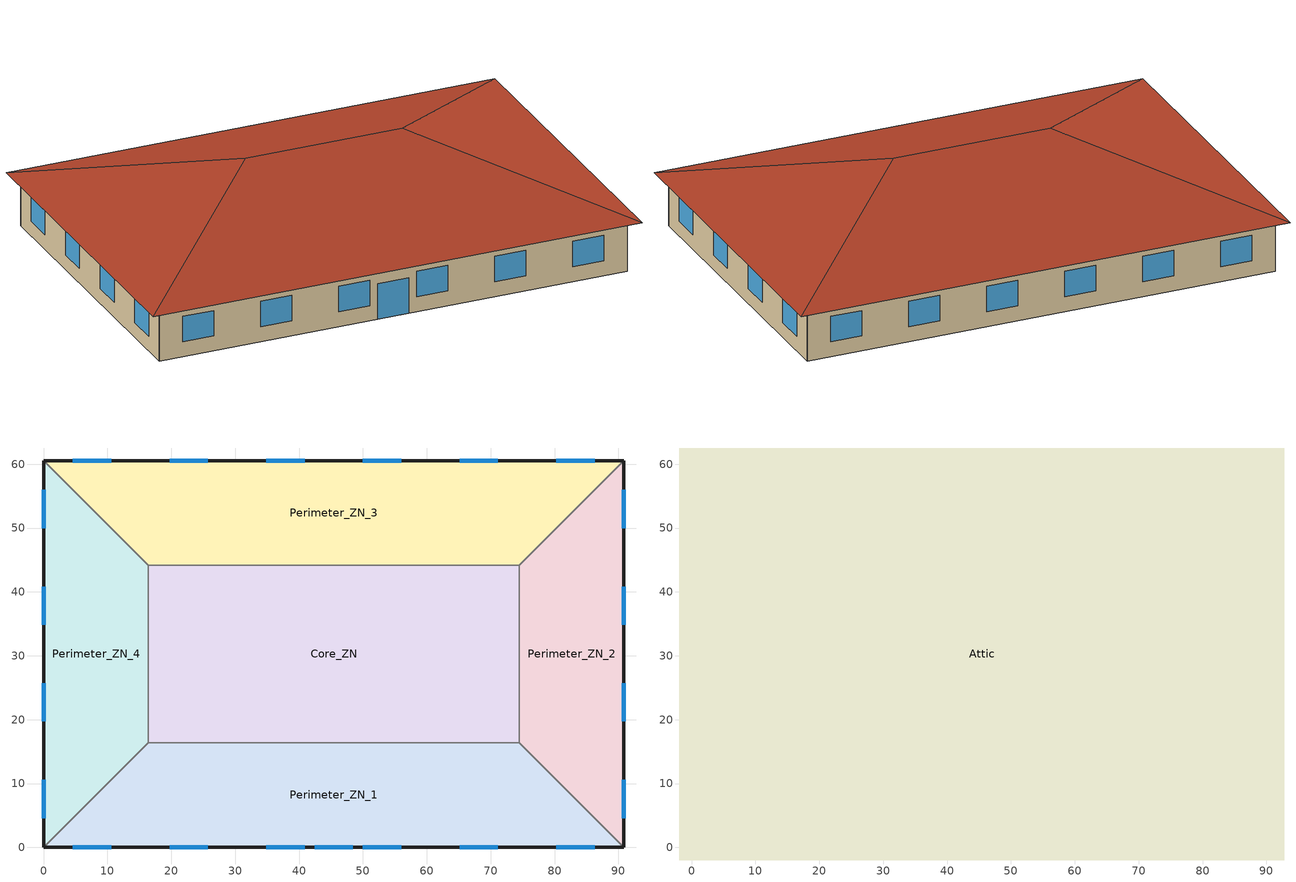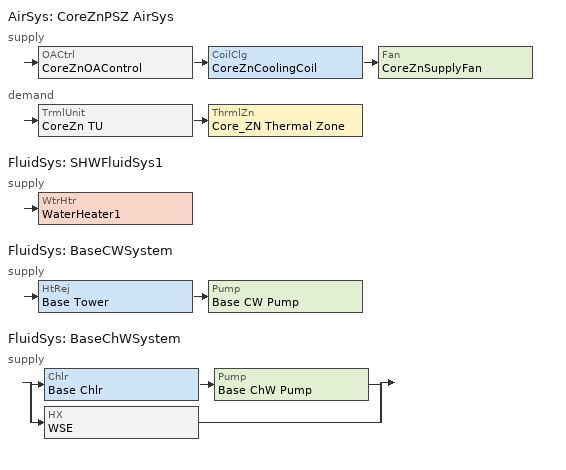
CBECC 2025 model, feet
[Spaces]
Perimeter_ZN_1
 floor ground (Base_CZ12-SlabOnOrBelowGradeF073): 74.44,16.4 90.85,0 0,0 16.4,16.4 z0
 wall outside (Base_CZ12-NonresMetalFrameWallU062): 0,0 90.85,0 z0:10.01
 wall to Perimeter_ZN_2 (NACM_Interior Wall): 90.85,0 74.44,16.4 z0:10.01
 wall to Core_ZN (NACM_Interior Wall): 74.44,16.4 16.4,16.4 z0:10.01
 wall to Perimeter_ZN_4 (NACM_Interior Wall): 16.4,16.4 0,0 z0:10.01
 window (Base_AllCZ_FixedWindowU36): 4.56,0 10.56,0 / 65.12,0 71.13,0 / 50,0 56,0 / 80.28,0 86.29,0 / 19.72,0 25.72,0 / 34.84,0 40.85,0 z2.95:7.95; 42.42,0 48.43,0 z0:7
Perimeter_ZN_2
 floor ground (Base_CZ12-SlabOnOrBelowGradeF073): 90.85,60.56 90.85,0 74.44,16.4 74.44,44.16 z0
 wall outside (Base_CZ12-NonresMetalFrameWallU062): 90.85,0 90.85,60.56 z0:10.01
 wall to Perimeter_ZN_3 (NACM_Interior Wall): 90.85,60.56 74.44,44.16 z0:10.01
 wall to Core_ZN (NACM_Interior Wall): 74.44,44.16 74.44,16.4 z0:10.01
 window (Base_AllCZ_FixedWindowU36): 90.85,34.84 90.85,40.85 / 90.85,50 90.85,56 / 90.85,19.72 90.85,25.72 / 90.85,4.56 90.85,10.56 z2.95:7.95
Core_ZN
 floor ground (Base_CZ12-SlabOnOrBelowGradeF073): 74.44,44.16 74.44,16.4 16.4,16.4 16.4,44.16 z0
 wall to Perimeter_ZN_3 (NACM_Interior Wall): 74.44,44.16 16.4,44.16 z0:10.01
 wall to Perimeter_ZN_4 (NACM_Interior Wall): 16.4,44.16 16.4,16.4 z0:10.01
Perimeter_ZN_3
 floor ground (Base_CZ12-SlabOnOrBelowGradeF073): 90.85,60.56 74.44,44.16 16.4,44.16 0,60.56 z0
 wall outside (Base_CZ12-NonresMetalFrameWallU062): 90.85,60.56 0,60.56 z0:10.01
 wall to Perimeter_ZN_4 (NACM_Interior Wall): 0,60.56 16.4,44.16 z0:10.01
 window (Base_AllCZ_FixedWindowU36): 25.72,60.56 19.72,60.56 / 71.13,60.56 65.12,60.56 / 86.29,60.56 80.28,60.56 / 10.56,60.56 4.56,60.56 / 56,60.56 50,60.56 / 40.85,60.56 34.84,60.56 z2.95:7.95
Perimeter_ZN_4
 floor ground (Base_CZ12-SlabOnOrBelowGradeF073): 0,60.56 16.4,44.16 16.4,16.4 0,0 z0
 wall outside (Base_CZ12-NonresMetalFrameWallU062): 0,60.56 0,0 z0:10.01
 window (Base_AllCZ_FixedWindowU36): 0,56 0,50 / 0,40.85 0,34.84 / 0,10.56 0,4.56 / 0,25.72 0,19.72 z2.95:7.95
Attic
 floor outside (Base_CZ12-NonresOtherFloorU071): 92.81,62.53 90.85,60.56 0,60.56 -1.97,62.53 z10.01; 92.81,62.53 92.81,-1.97 90.85,0 90.85,60.56 z10.01; -1.97,62.53 0,60.56 0,0 -1.97,-1.97 z10.01; 90.85,0 92.81,-1.97 -1.97,-1.97 0,0 z10.01
 floor to Core_ZN (NACM_Drop Ceiling): 74.44,44.16 74.44,16.4 16.4,16.4 16.4,44.16 z10.01
 floor to Perimeter_ZN_2 (NACM_Drop Ceiling): 90.85,60.56 90.85,0 74.44,16.4 74.44,44.16 z10.01
 floor to Perimeter_ZN_4 (NACM_Drop Ceiling): 0,60.56 16.4,44.16 16.4,16.4 0,0 z10.01
 floor to Perimeter_ZN_1 (NACM_Drop Ceiling): 74.44,16.4 90.85,0 0,0 16.4,16.4 z10.01
 floor to Perimeter_ZN_3 (NACM_Drop Ceiling): 90.85,60.56 74.44,44.16 16.4,44.16 0,60.56 z10.01
 roof outside (Base_CZ12-SteepNonresWoodFramingAndOtherRoofU039): 60.56,30.28,20.77 92.81,62.53,10.01 -1.97,62.53,10.01 30.28,30.28,20.77; 30.28,30.28,20.77 -1.97,62.53,10.01 -1.97,-1.97,10.01; 60.56,30.28,20.77 92.81,-1.97,10.01 92.81,62.53,10.01; 30.28,30.28,20.77 -1.97,-1.97,10.01 92.81,-1.97,10.01 60.56,30.28,20.77
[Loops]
AirSys 'CoreZnPSZ AirSys'
 supply: OACtrl 'CoreZnOAControl' > CoilClg 'CoreZnCoolingCoil' > Fan 'CoreZnSupplyFan'
 demand: TrmlUnit 'CoreZn TU' > ThrmlZn 'Core_ZN Thermal Zone'
FluidSys 'SHWFluidSys1'
 supply: WtrHtr 'WaterHeater1'
FluidSys 'BaseCWSystem'
 supply: HtRej 'Base Tower' > Pump 'Base CW Pump'
FluidSys 'BaseChWSystem'
 supply: split
  | Chlr 'Base Chlr' > Pump 'Base ChW Pump'
  | HX 'WSE'
[Proj]
OffSml-Data-Waterside Economizer: ZipCode=95814; AirBarrier=Air barrier - not verified
[Bldg]
Small Office: FuncClassMthd=AreaCategoryMethod; TotStoryCnt=1; AboveGrdStoryCnt=1
[ConsAssm]
Base_CZ12-NonresMetalFrameWallU062: CompatibleSurfType=ExteriorWall; MatRef[1]=Stucco - 7/8 in.; MatRef[2]=Compliance Insulation R13.99; MatRef[3]=Air - Metal Wall Framing - 16 or 24 in. OC; MatRef[4]=Gypsum Board - 1/2 in.
Base_CZ12-SlabOnOrBelowGradeF073: CompatibleSurfType=UndergroundFloor; MatRef[1]=Concrete - 140 lb/ft3 - 6 in.; SlabType=UnheatedSlabOnGrade
Base_CZ12-SteepNonresWoodFramingAndOtherRoofU039: CompatibleSurfType=Roof; MatRef[1]=Metal Standing Seam - 1/16 in.; MatRef[2]=Compliance Insulation R24.86; CRRCInitialRefl=0.2; CRRCAgedRefl=0.2; CRRCInitialEmit=0.85; CRRCAgedEmit=0.85; CRRCProdID=XXXX-XXXX
Base_CZ12-NonresOtherFloorU071: CompatibleSurfType=ExteriorFloor; MatRef[1]=Compliance Insulation R9.83; MatRef[2]=Plywood - 5/8 in.; MatRef[3]=Carpet - 3/4 in.
NACM_Interior Wall: CompatibleSurfType=InteriorWall; MatRef[1]=NACM_Gypsum Board 5/8in; MatRef[2]=NACM_Gypsum Board 5/8in
NACM_Drop Ceiling: CompatibleSurfType=InteriorFloor; MatRef[1]=NACM_Acoustic Tile 3/4in
[Mat]
Name | CodeCat | CodeItem
Stucco - 7/8 in. | Plastering Materials | Stucco - 7/8 in.
Compliance Insulation R13.99 | Insulation Board | Compliance Insulation R13.99
Air - Metal Wall Framing - 16 or 24 in. OC | Air | Air - Metal Wall Framing - 16 or 24 in. OC
Gypsum Board - 1/2 in. | Bldg Board and Siding | Gypsum Board - 1/2 in.
Concrete - 140 lb/ft3 - 6 in. | Concrete | Concrete - 140 lb/ft3 - 6 in.
Metal Standing Seam - 1/16 in. | Roofing | Metal Standing Seam - 1/16 in.
Compliance Insulation R24.86 | Insulation Board | Compliance Insulation R24.86
Compliance Insulation R9.83 | Insulation Board | Compliance Insulation R9.83
Plywood - 5/8 in. | Bldg Board and Siding | Plywood - 5/8 in.
Carpet - 3/4 in. | Finish Materials | Carpet - 3/4 in.
NACM_Gypsum Board 5/8in | Bldg Board and Siding | Gypsum Board - 5/8 in.
NACM_Acoustic Tile 3/4in | Finish Materials | Acoustic Tile - 3/4 in.
[FenCons]
Base_AllCZ_FixedWindowU36: FenType=VerticalFenestration; FenProdType=FixedWindow; AssmContext=Manufactured; CertificationMthd=NFRCRated; SHGC=0.25; UFactor=0.36; VT=0.42
[Story]
Building Story 1
[Spc] Story=Building Story 1
Name | ThrmlZnRef | Vol | SpcFuncDefaultsRef | SecSide100PctControlled | SHWFluidSegRef | CondgType | SpcFunc
Perimeter_ZN_1; Perimeter_ZN_3 | Core_ZN Thermal Zone | 12219.7 | Data Defaults | 1 | SHWSupply1
Perimeter_ZN_2; Perimeter_ZN_4 | Core_ZN Thermal Zone | 7248.87 | Data Defaults | 1 | SHWSupply1
Core_ZN | Core_ZN Thermal Zone | 16119.6 | Data Defaults |  | SHWSupply1
Attic | Attic Thermal Zone | 28195.7 |  |  |  | IndirectlyConditioned | Unoccupied-Exclude from Gross Floor Area
[ThrmlZn]
Name | Type | PriAirCondgSysRef[1] | ClgTstatSchRef | HtgTstatSchRef
Attic Thermal Zone | Unconditioned
Core_ZN Thermal Zone | Conditioned | CoreZnPSZ AirSys | Office ClgSetPt | Office HtgSetPt
[AirSys]
CoreZnPSZ AirSys: Type=SZVAVAC; SubType=CRAH; CtrlZnRef=Core_ZN Thermal Zone; AirFlowPerSqFt=6
[AirSeg] Sys=CoreZnPSZ AirSys
Name | Type
CoreZnSysSupply AirSeg | Supply
CoreZnSysReturnAirSeg
[CoilClg]
CoreZnCoolingCoil: Sys=CoreZnPSZ AirSys; Type=ChilledWater; FluidSegInRef=BaseChWPrimSupSeg; FluidSegOutRef=BaseChWPrimRetSeg; CndsrType=Air
[Fan]
CoreZnSupplyFan: Sys=CoreZnPSZ AirSys; CtrlMthd=VariableSpeedDrive
[TrmlUnit]
CoreZn TU: Sys=CoreZnPSZ AirSys; Type=Uncontrolled; ZnServedRef=Core_ZN Thermal Zone; PriAirSegRef=CoreZnSysSupply AirSeg
[OACtrl]
CoreZnOAControl: Sys=CoreZnPSZ AirSys; AirSegSupRef=CoreZnSysSupply AirSeg; AirSegRetRef=CoreZnSysReturnAirSeg
[FluidSys]
Name | Type | DsgnSupWtrTemp | CtrlType | TempCtrl | RstSupLow | WetBulbApproach | RstSupHi | RstOutdrHi | RstOutdrLow
SHWFluidSys1 | ServiceHotWater
BaseCWSystem | CondenserWater | 60 | DDC | WetBulbReset | 45 | 5
BaseChWSystem | ChilledWater |  | DDC | OutsideAirReset | 44 |  | 54 | 60 | 80
[FluidSeg]
Name | Sys | Type | Src
SHWSupply1 | SHWFluidSys1 | PrimarySupply
SHWMakeup1 | SHWFluidSys1 | MakeupFluid | MunicipalWater
BaseCWPrimSupSeg | BaseCWSystem | PrimarySupply
BaseCWPrimRetSeg | BaseCWSystem | PrimaryReturn
BaseChWPrimSupSeg | BaseChWSystem | PrimarySupply
BaseChWPrimRetSeg | BaseChWSystem | PrimaryReturn
[WtrHtr]
WaterHeater1: Sys=SHWFluidSys1; FluidSegOutRef=SHWSupply1; FluidSegMakeupRef=SHWMakeup1; StorCap=14; EF=0.643; ThrmlEff=0.78; CapRtd=6655
[HtRej]
Base Tower: Sys=BaseCWSystem; Type=OpenTower; ModCtrl=VariableSpeedDrive; FluidSegInRef=BaseCWPrimRetSeg; FluidSegOutRef=BaseCWPrimSupSeg
[Pump] OperCtrl=OnDemand
Name | Sys | SpdCtrl | FlowMin
Base CW Pump | BaseCWSystem | ConstantSpeed
Base ChW Pump | BaseChWSystem | VariableSpeed | 0
[Chlr]
Base Chlr: Sys=BaseChWSystem; Type=Centrifugal; FuelSrc=Electric; CndsrType=Fluid; CndsrFluidSegInRef=BaseCWPrimSupSeg; CndsrFluidSegOutRef=BaseCWPrimRetSeg; EvapFluidSegInRef=BaseChWPrimRetSeg; EvapFluidSegOutRef=BaseChWPrimSupSeg
[HX]
WSE: Sys=BaseChWSystem; CHWFluidSegInRef=BaseChWPrimRetSeg; CHWFluidSegOutRef=BaseChWPrimSupSeg; CWFluidSegInRef=BaseCWPrimSupSeg; CWFluidSegOutRef=BaseCWPrimRetSeg; CHWEntTempDsgn=50; CapRtd=990000
[SpcFuncDefaults]
Data Defaults: SpcFunc=Computer Room; OccSchRef=Office Occupancy; IntLtgRegSchRef=Office Lights; RecptSchRef=Office Receptacle; ProcElecSchRef=Office Receptacle; CommRfrgEqpSchRef=Office Receptacle; ElevSchRef=Office Elevator; ProcGasSchRef=Office Receptacle; HotWtrHtgSchRef=Office ServiceHotWater
[Sch]
Name | Type | EndMonth[1] | EndDay[1] | SchWeekRef[1]
Office Occupancy | Fraction | 12 | 31 | OfficeOccupancyWk
Office Receptacle | Fraction | 12 | 31 | OfficeReceptacleWk
Office ServiceHotWater | Fraction | 12 | 31 | OfficeServiceHotWaterWk
Office Elevator | Fraction |  |  | OfficeElevatorWk
Office Lights | Fraction | 12 | 31 | OfficeLightsWk
Office ClgSetPt | Temperature | 12 | 31 | OfficeClgSetPtWk
Office HtgSetPt | Temperature | 12 | 31 | OfficeHtgSetPtWk
[SchWeek]
Name | Type | SchDaySunRef | SchDayMonRef | SchDayTueRef | SchDayWedRef | SchDayThuRef | SchDayFriRef | SchDaySatRef | SchDayHolRef | SchDayClgDDRef | SchDayHtgDDRef | SchDayWDRef
OfficeOccupancyWk | Fraction | OfficeOccupancySun | OfficeOccupancyWD | OfficeOccupancyWD | OfficeOccupancyWD | OfficeOccupancyWD | OfficeOccupancyWD | OfficeOccupancySat | OfficeOccupancySun | OnDay | OffDay
OfficeReceptacleWk | Fraction | OfficeReceptacleSun | OfficeReceptacleWD | OfficeReceptacleWD | OfficeReceptacleWD | OfficeReceptacleWD | OfficeReceptacleWD | OfficeReceptacleSat | OfficeReceptacleSun | OnDay | OffDay
OfficeServiceHotWaterWk | Fraction | OfficeServiceHotWaterSun | OfficeServiceHotWaterWD | OfficeServiceHotWaterWD | OfficeServiceHotWaterWD | OfficeServiceHotWaterWD | OfficeServiceHotWaterWD | OfficeServiceHotWaterSat | OfficeServiceHotWaterSun | OnDay | OffDay
OfficeElevatorWk | Fraction | OfficeElevatorSun |  |  |  |  |  | OfficeElevatorSat |  |  |  | OfficeElevatorWD
OfficeLightsWk | Fraction | OfficeLightsSun | OfficeLightsWD | OfficeLightsWD | OfficeLightsWD | OfficeLightsWD | OfficeLightsWD | OfficeLightsSat | OfficeLightsSun | OnDay | OffDay
OfficeClgSetPtWk | Temperature | OfficeClgSetPtSun | OfficeClgSetPtWD | OfficeClgSetPtWD | OfficeClgSetPtWD | OfficeClgSetPtWD | OfficeClgSetPtWD | OfficeClgSetPtSat | OfficeClgSetPtSun | OfficeClgSetPtWD | OfficeClgSetPtWD
OfficeHtgSetPtWk | Temperature | OfficeHtgSetPtSun | OfficeHtgSetPtWD | OfficeHtgSetPtWD | OfficeHtgSetPtWD | OfficeHtgSetPtWD | OfficeHtgSetPtWD | OfficeHtgSetPtSat | OfficeHtgSetPtSun | OfficeHtgSetPtWD | OfficeHtgSetPtWD
[SchDay]
Name | Type | Hr
OfficeOccupancySun | Fraction | ( 0, 0, 0, 0, 0, 0, 0.05, 0.05, 0.05, 0.05, 0.05, 0.05, 0.05, 0.05, 0.05, 0.05, 0.05, 0.05, 0, 0, 0, 0, 0, 0 )
OfficeOccupancyWD | Fraction | ( 0, 0, 0, 0, 0, 0, 0.1, 0.2, 0.95, 0.95, 0.95, 0.95, 0.5, 0.95, 0.95, 0.95, 0.95, 0.3, 0.1, 0.1, 0.1, 0.1, 0.05, 0.05 )
OfficeOccupancySat | Fraction | ( 0, 0, 0, 0, 0, 0, 0.1, 0.1, 0.3, 0.3, 0.3, 0.3, 0.1, 0.1, 0.1, 0.1, 0.1, 0.05, 0.05, 0, 0, 0, 0, 0 )
OfficeReceptacleSun; OfficeLightsSun | Fraction | ( 0.05, 0.05, 0.05, 0.05, 0.05, 0.05, 0.05, 0.05, 0.05, 0.05, 0.05, 0.05, 0.05, 0.05, 0.05, 0.05, 0.05, 0.05, 0.05, 0.05, 0.05, 0.05, 0.05, 0.05 )
OfficeReceptacleWD | Fraction | ( 0.05, 0.05, 0.05, 0.05, 0.05, 0.1, 0.1, 0.3, 0.9, 0.9, 0.9, 0.9, 0.9, 0.9, 0.9, 0.9, 0.9, 0.5, 0.3, 0.3, 0.2, 0.2, 0.1, 0.05 )
OfficeReceptacleSat; OfficeLightsSat | Fraction | ( 0.05, 0.05, 0.05, 0.05, 0.05, 0.05, 0.1, 0.1, 0.3, 0.3, 0.3, 0.3, 0.15, 0.15, 0.15, 0.15, 0.15, 0.05, 0.05, 0.05, 0.05, 0.05, 0.05, 0.05 )
OfficeServiceHotWaterSun | Fraction | ( 0.04, 0.04, 0.04, 0.04, 0.04, 0.07, 0.04, 0.04, 0.04, 0.04, 0.04, 0.06, 0.06, 0.09, 0.06, 0.04, 0.04, 0.04, 0.04, 0.04, 0.04, 0.07, 0.04, 0.04 )
OfficeServiceHotWaterWD | Fraction | ( 0.05, 0.05, 0.05, 0.05, 0.05, 0.08, 0.07, 0.19, 0.35, 0.38, 0.39, 0.47, 0.57, 0.54, 0.34, 0.33, 0.44, 0.26, 0.21, 0.15, 0.17, 0.08, 0.05, 0.05 )
OfficeServiceHotWaterSat | Fraction | ( 0.05, 0.05, 0.05, 0.05, 0.05, 0.08, 0.07, 0.11, 0.15, 0.21, 0.19, 0.23, 0.2, 0.19, 0.15, 0.12, 0.14, 0.07, 0.07, 0.07, 0.07, 0.09, 0.05, 0.05 )
OfficeElevatorWD | Fraction | ( 0, 0, 0, 0, 0, 0, 0, 0.35, 0.69, 0.43, 0.37, 0.43, 0.58, 0.48, 0.37, 0.37, 0.46, 0.62, 0.2, 0.12, 0.04, 0.04, 0, 0 )
OfficeElevatorSat | Fraction | ( 0, 0, 0, 0, 0, 0, 0, 0.16, 0.14, 0.21, 0.18, 0.25, 0.21, 0.13, 0.08, 0.04, 0.05, 0.06, 0, 0, 0, 0, 0, 0 )
OfficeElevatorSun; OffDay | Fraction | ( 0, 0, 0, 0, 0, 0, 0, 0, 0, 0, 0, 0, 0, 0, 0, 0, 0, 0, 0, 0, 0, 0, 0, 0 )
OfficeLightsWD | Fraction | ( 0.05, 0.05, 0.05, 0.05, 0.05, 0.1, 0.1, 0.3, 0.65, 0.65, 0.65, 0.65, 0.65, 0.65, 0.65, 0.65, 0.65, 0.35, 0.3, 0.3, 0.2, 0.2, 0.1, 0.05 )
OnDay | Fraction | ( 1, 1, 1, 1, 1, 1, 1, 1, 1, 1, 1, 1, 1, 1, 1, 1, 1, 1, 1, 1, 1, 1, 1, 1 )
OfficeClgSetPtSun | Temperature | ( 85, 85, 85, 85, 85, 85, 85, 85, 85, 85, 85, 85, 85, 85, 85, 85, 85, 85, 85, 85, 85, 85, 85, 85 )
OfficeClgSetPtWD | Temperature | ( 85, 85, 85, 85, 85, 75, 75, 75, 75, 75, 75, 75, 75, 75, 75, 75, 75, 75, 75, 75, 75, 75, 75, 75 )
OfficeClgSetPtSat | Temperature | ( 85, 85, 85, 85, 85, 75, 75, 75, 75, 75, 75, 75, 75, 75, 75, 75, 75, 75, 75, 85, 85, 85, 85, 85 )
OfficeHtgSetPtSun | Temperature | ( 60, 60, 60, 60, 60, 60, 60, 60, 60, 60, 60, 60, 60, 60, 60, 60, 60, 60, 60, 60, 60, 60, 60, 60 )
OfficeHtgSetPtWD | Temperature | ( 60, 60, 60, 60, 60, 70, 70, 70, 70, 70, 70, 70, 70, 70, 70, 70, 70, 70, 70, 70, 70, 70, 70, 70 )
OfficeHtgSetPtSat | Temperature | ( 60, 60, 60, 60, 60, 70, 70, 70, 70, 70, 70, 70, 70, 70, 70, 70, 70, 70, 70, 60, 60, 60, 60, 60 )
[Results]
End Use | Proposed Design Site Elec. (MWh/yr) | Proposed Site Gas (MBtu/yr) | Proposed LSC¹ ($/ft²-yr) | Standard Design Site Elec. (MWh/yr) | Standard Site Gas (MBtu/yr) | Standard LSC¹ ($/ft²-yr) | Compliance Margins LSC¹ ($/ft²-yr)
Space Heating | -- | -- | -- | -- | -- | -- | --
Space Cooling | 60.7 | -- | 57.69 | 40.6 | -- | 40.24 | -17.45
Indoor Fans | 35.3 | -- | 36.22 | 33.9 | -- | 35.30 | -0.92
Heat Rejection | 12.5 | -- | 12.65 | -- | -- | -- | -12.65
Pumps & Misc. | 31.8 | -- | 32.26 | -- | -- | -- | -32.26
Domestic Hot Water | -- | 16.0 | 1.55 | 2.2 | -- | 1.87 | 0.32
Indoor Lighting | 5.3 | -- | 4.81 | 8.4 | -- | 7.20 | 2.39
Total Compliance | 145.6 | 16.0 | 145.18 | 58.0 | 0.0 | 65.03 | -80.15
Receptacle | 603.5 | -- | 620.09 | 603.5 | -- | 620.09 | --
Process | -- | -- | -- | -- | -- | -- | --
Other Lighting | -- | -- | -- | -- | -- | -- | --
Process Motors | -- | -- | -- | -- | -- | -- | --
Photovoltaics | -- | -- | -- | -27.1 | -- | -19.58 | -19.58
Battery Storage | -- | -- | -- | -- | -- | -- | --
Project Total | 749.1 | 16.0 | 765.27 | 661.5 | 0.0 | 685.12 | -80.15
Efficiency Compliance | 145.6 | 16.0 | 145.18 | 85.1 | 0.0 | 84.61 | -60.57
FAIL
